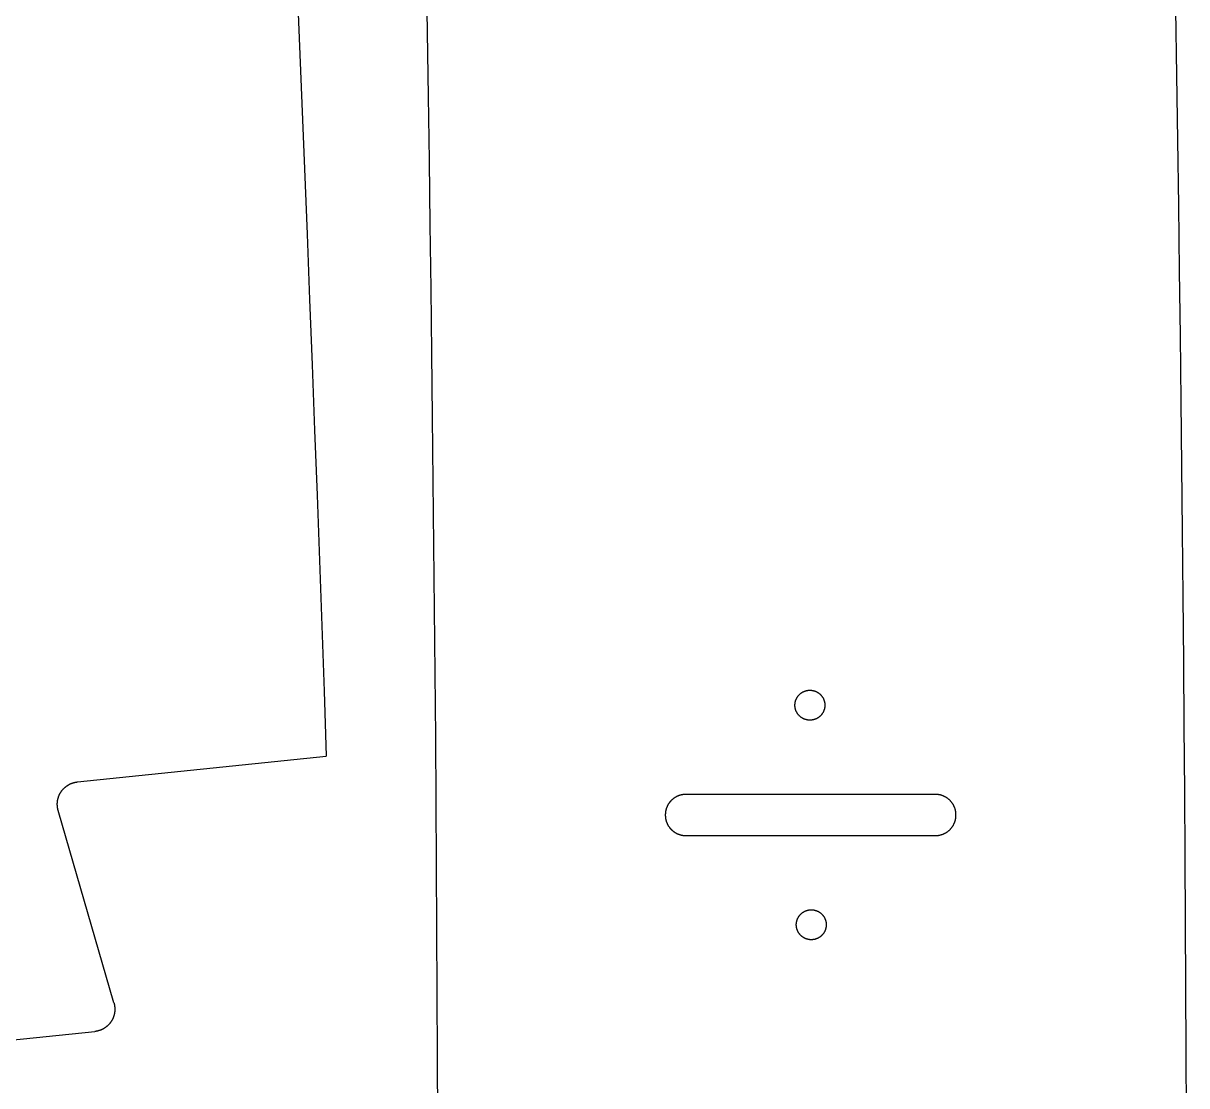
# Model space of a CAD drawing. Extents: x 20 to 1200, y -2407 to -64.
# Drawn here: x 889.2 to 1200, y -2122.3 to -1838.4 of the extents above; entities that cross this region are included whole.
import ezdxf

# ---------------------------------------------------------------- set-up
doc = ezdxf.new("R2010")
doc.units = 0
doc.layers.add('DEFAULT', color=18, linetype='CONTINUOUS')

msp = doc.modelspace()

# ---------------------------------------------------------------- linework, layer by layer
at = {"layer": 'DEFAULT', "color": 18}
for p, q in [((903.6574, -2041.1641), (970.1312, -2034.3098)), ((1132.8646, -2044.501), (1066.1979, -2044.501)), ((913.4041, -2100.2302), (898.5097, -2048.7991)), ((1066.1979, -2055.501), (1132.8646, -2055.501)), ((841.7827, -2114.7195), (908.2564, -2107.8652))]:
    msp.add_line(p, q, dxfattribs=at)
for points in [[(996.801, -1823.68, 0), (997.073, -1840.83, 0), (997.333, -1857.99, 0), (997.582, -1875.13, 0), (997.818, -1892.27, 0), (998.041, -1909.41, 0), (998.253, -1926.54, 0), (998.453, -1943.67, 0), (998.64, -1960.79, 0), (998.816, -1977.91, 0), (998.979, -1995.02, 0), (999.13, -2012.13, 0), (999.27, -2029.23, 0), (999.397, -2046.33, 0), (999.512, -2063.43, 0), (999.615, -2080.52, 0), (999.706, -2097.6, 0), (999.785, -2114.68, 0), (999.852, -2131.75, 0), (999.907, -2148.82, 0), (999.95, -2165.89, 0), (999.981, -2182.95, 0), (1000, -2200, 0)], [(962.132, -1824.92, 0), (962.868, -1842.39, 0), (963.591, -1859.86, 0), (964.302, -1877.32, 0), (965, -1894.78, 0), (965.685, -1912.24, 0), (966.358, -1929.69, 0), (967.019, -1947.14, 0), (967.666, -1964.58, 0), (968.301, -1982.02, 0), (968.924, -1999.45, 0), (969.534, -2016.88, 0), (970.131, -2034.31, 0)], [(1197, -1834.84, 0), (1197.27, -1852.28, 0), (1197.52, -1869.71, 0), (1197.77, -1887.14, 0), (1198, -1904.56, 0), (1198.21, -1921.98, 0), (1198.42, -1939.39, 0), (1198.61, -1956.8, 0), (1198.79, -1974.2, 0), (1198.96, -1991.6, 0), (1199.11, -2009, 0), (1199.25, -2026.39, 0), (1199.38, -2043.77, 0), (1199.5, -2061.15, 0), (1199.61, -2078.52, 0), (1199.7, -2095.89, 0), (1199.78, -2113.26, 0), (1199.85, -2130.61, 0), (1199.91, -2147.97, 0), (1199.95, -2165.32, 0), (1199.98, -2182.66, 0), (1200, -2200, 0)], [(1095.33, -2020.67, 0), (1095.33, -2020.59, 0), (1095.33, -2020.51, 0), (1095.34, -2020.43, 0), (1095.34, -2020.35, 0), (1095.35, -2020.27, 0), (1095.36, -2020.18, 0), (1095.37, -2020.1, 0), (1095.38, -2020.02, 0), (1095.4, -2019.94, 0), (1095.41, -2019.85, 0), (1095.43, -2019.77, 0), (1095.45, -2019.69, 0), (1095.47, -2019.61, 0), (1095.5, -2019.52, 0), (1095.52, -2019.44, 0), (1095.55, -2019.36, 0), (1095.58, -2019.27, 0), (1095.61, -2019.19, 0), (1095.65, -2019.11, 0), (1095.68, -2019.03, 0), (1095.72, -2018.95, 0), (1095.76, -2018.86, 0), (1095.8, -2018.78, 0), (1095.84, -2018.71, 0), (1095.89, -2018.63, 0), (1095.94, -2018.55, 0), (1095.99, -2018.47, 0), (1096.04, -2018.4, 0), (1096.09, -2018.32, 0), (1096.15, -2018.25, 0), (1096.2, -2018.17, 0), (1096.26, -2018.1, 0), (1096.32, -2018.03, 0), (1096.38, -2017.96, 0), (1096.45, -2017.9, 0), (1096.51, -2017.83, 0), (1096.58, -2017.77, 0), (1096.64, -2017.7, 0), (1096.71, -2017.64, 0), (1096.78, -2017.58, 0), (1096.85, -2017.53, 0), (1096.93, -2017.47, 0), (1097, -2017.42, 0), (1097.08, -2017.36, 0), (1097.15, -2017.31, 0), (1097.23, -2017.26, 0), (1097.31, -2017.22, 0), (1097.39, -2017.17, 0), (1097.47, -2017.13, 0), (1097.55, -2017.09, 0), (1097.63, -2017.05, 0), (1097.71, -2017.01, 0), (1097.79, -2016.98, 0), (1097.87, -2016.94, 0), (1097.96, -2016.91, 0), (1098.04, -2016.88, 0), (1098.12, -2016.85, 0), (1098.2, -2016.83, 0), (1098.29, -2016.81, 0), (1098.37, -2016.78, 0), (1098.45, -2016.77, 0), (1098.54, -2016.75, 0), (1098.62, -2016.73, 0), (1098.7, -2016.72, 0), (1098.79, -2016.71, 0), (1098.87, -2016.69, 0), (1098.95, -2016.69, 0), (1099.03, -2016.68, 0), (1099.11, -2016.67, 0), (1099.19, -2016.67, 0), (1099.27, -2016.67, 0), (1099.35, -2016.67, 0), (1099.43, -2016.67, 0), (1099.51, -2016.67, 0), (1099.59, -2016.68, 0), (1099.67, -2016.68, 0), (1099.75, -2016.69, 0), (1099.83, -2016.7, 0), (1099.92, -2016.71, 0), (1100, -2016.72, 0), (1100.08, -2016.74, 0), (1100.16, -2016.76, 0), (1100.25, -2016.77, 0), (1100.33, -2016.8, 0), (1100.41, -2016.82, 0), (1100.5, -2016.84, 0), (1100.58, -2016.87, 0), (1100.66, -2016.9, 0), (1100.75, -2016.93, 0), (1100.83, -2016.96, 0), (1100.91, -2016.99, 0), (1100.99, -2017.03, 0), (1101.07, -2017.07, 0), (1101.15, -2017.11, 0), (1101.23, -2017.15, 0), (1101.31, -2017.19, 0), (1101.39, -2017.24, 0), (1101.47, -2017.29, 0), (1101.55, -2017.34, 0), (1101.62, -2017.39, 0), (1101.7, -2017.44, 0), (1101.77, -2017.5, 0), (1101.84, -2017.55, 0), (1101.91, -2017.61, 0), (1101.98, -2017.67, 0), (1102.05, -2017.74, 0), (1102.12, -2017.8, 0), (1102.18, -2017.86, 0), (1102.25, -2017.93, 0), (1102.31, -2018, 0), (1102.37, -2018.07, 0), (1102.43, -2018.14, 0), (1102.49, -2018.21, 0), (1102.54, -2018.28, 0), (1102.6, -2018.36, 0), (1102.65, -2018.43, 0), (1102.7, -2018.51, 0), (1102.75, -2018.59, 0), (1102.79, -2018.67, 0), (1102.84, -2018.74, 0), (1102.88, -2018.82, 0), (1102.92, -2018.9, 0), (1102.96, -2018.99, 0), (1103, -2019.07, 0), (1103.03, -2019.15, 0), (1103.06, -2019.23, 0), (1103.09, -2019.31, 0), (1103.12, -2019.4, 0), (1103.15, -2019.48, 0), (1103.17, -2019.56, 0), (1103.2, -2019.65, 0), (1103.22, -2019.73, 0), (1103.24, -2019.81, 0), (1103.25, -2019.9, 0), (1103.27, -2019.98, 0), (1103.28, -2020.06, 0), (1103.3, -2020.14, 0), (1103.31, -2020.23, 0), (1103.31, -2020.31, 0), (1103.32, -2020.39, 0), (1103.33, -2020.47, 0), (1103.33, -2020.55, 0), (1103.33, -2020.63, 0), (1103.33, -2020.71, 0), (1103.33, -2020.79, 0), (1103.33, -2020.87, 0), (1103.32, -2020.95, 0), (1103.31, -2021.03, 0), (1103.31, -2021.11, 0), (1103.3, -2021.19, 0), (1103.28, -2021.27, 0), (1103.27, -2021.36, 0), (1103.25, -2021.44, 0), (1103.24, -2021.52, 0), (1103.22, -2021.61, 0), (1103.2, -2021.69, 0), (1103.17, -2021.77, 0), (1103.15, -2021.86, 0), (1103.12, -2021.94, 0), (1103.09, -2022.02, 0), (1103.06, -2022.1, 0), (1103.03, -2022.19, 0), (1103, -2022.27, 0), (1102.96, -2022.35, 0), (1102.92, -2022.43, 0), (1102.88, -2022.51, 0), (1102.84, -2022.59, 0), (1102.79, -2022.67, 0), (1102.75, -2022.75, 0), (1102.7, -2022.83, 0), (1102.65, -2022.9, 0), (1102.6, -2022.98, 0), (1102.54, -2023.05, 0), (1102.49, -2023.13, 0), (1102.43, -2023.2, 0), (1102.37, -2023.27, 0), (1102.31, -2023.34, 0), (1102.25, -2023.41, 0), (1102.18, -2023.47, 0), (1102.12, -2023.54, 0), (1102.05, -2023.6, 0), (1101.98, -2023.66, 0), (1101.91, -2023.72, 0), (1101.84, -2023.78, 0), (1101.77, -2023.84, 0), (1101.7, -2023.89, 0), (1101.62, -2023.95, 0), (1101.55, -2024, 0), (1101.47, -2024.05, 0), (1101.39, -2024.1, 0), (1101.31, -2024.14, 0), (1101.23, -2024.19, 0), (1101.15, -2024.23, 0), (1101.07, -2024.27, 0), (1100.99, -2024.31, 0), (1100.91, -2024.34, 0), (1100.83, -2024.38, 0), (1100.75, -2024.41, 0), (1100.66, -2024.44, 0), (1100.58, -2024.47, 0), (1100.5, -2024.49, 0), (1100.41, -2024.52, 0), (1100.33, -2024.54, 0), (1100.25, -2024.56, 0), (1100.16, -2024.58, 0), (1100.08, -2024.6, 0), (1100, -2024.61, 0), (1099.92, -2024.62, 0), (1099.83, -2024.64, 0), (1099.75, -2024.65, 0), (1099.67, -2024.65, 0), (1099.59, -2024.66, 0), (1099.51, -2024.66, 0), (1099.43, -2024.67, 0), (1099.35, -2024.67, 0), (1099.27, -2024.67, 0), (1099.19, -2024.67, 0), (1099.11, -2024.66, 0), (1099.03, -2024.66, 0), (1098.95, -2024.65, 0), (1098.87, -2024.64, 0), (1098.79, -2024.63, 0), (1098.7, -2024.62, 0), (1098.62, -2024.6, 0), (1098.54, -2024.59, 0), (1098.45, -2024.57, 0), (1098.37, -2024.55, 0), (1098.29, -2024.53, 0), (1098.2, -2024.51, 0), (1098.12, -2024.48, 0), (1098.04, -2024.45, 0), (1097.96, -2024.42, 0), (1097.87, -2024.39, 0), (1097.79, -2024.36, 0), (1097.71, -2024.32, 0), (1097.63, -2024.29, 0), (1097.55, -2024.25, 0), (1097.47, -2024.21, 0), (1097.39, -2024.16, 0), (1097.31, -2024.12, 0), (1097.23, -2024.07, 0), (1097.15, -2024.02, 0), (1097.08, -2023.97, 0), (1097, -2023.92, 0), (1096.93, -2023.87, 0), (1096.85, -2023.81, 0), (1096.78, -2023.75, 0), (1096.71, -2023.69, 0), (1096.64, -2023.63, 0), (1096.58, -2023.57, 0), (1096.51, -2023.5, 0), (1096.45, -2023.44, 0), (1096.38, -2023.37, 0), (1096.32, -2023.3, 0), (1096.26, -2023.23, 0), (1096.2, -2023.16, 0), (1096.15, -2023.09, 0), (1096.09, -2023.01, 0), (1096.04, -2022.94, 0), (1095.99, -2022.86, 0), (1095.94, -2022.79, 0), (1095.89, -2022.71, 0), (1095.84, -2022.63, 0), (1095.8, -2022.55, 0), (1095.76, -2022.47, 0), (1095.72, -2022.39, 0), (1095.68, -2022.31, 0), (1095.65, -2022.23, 0), (1095.61, -2022.15, 0), (1095.58, -2022.06, 0), (1095.55, -2021.98, 0), (1095.52, -2021.9, 0), (1095.5, -2021.81, 0), (1095.47, -2021.73, 0), (1095.45, -2021.65, 0), (1095.43, -2021.56, 0), (1095.41, -2021.48, 0), (1095.4, -2021.4, 0), (1095.38, -2021.32, 0), (1095.37, -2021.23, 0), (1095.36, -2021.15, 0), (1095.35, -2021.07, 0), (1095.34, -2020.99, 0), (1095.34, -2020.91, 0), (1095.33, -2020.83, 0), (1095.33, -2020.75, 0), (1095.33, -2020.67, 0)], [(898.51, -2048.8, 0), (898.492, -2048.74, 0), (898.475, -2048.67, 0), (898.458, -2048.61, 0), (898.442, -2048.55, 0), (898.427, -2048.48, 0), (898.413, -2048.42, 0), (898.399, -2048.35, 0), (898.387, -2048.29, 0), (898.374, -2048.23, 0), (898.363, -2048.16, 0), (898.352, -2048.1, 0), (898.342, -2048.04, 0), (898.333, -2047.98, 0), (898.325, -2047.91, 0), (898.317, -2047.85, 0), (898.309, -2047.79, 0), (898.303, -2047.73, 0), (898.297, -2047.66, 0), (898.292, -2047.6, 0), (898.287, -2047.54, 0), (898.284, -2047.48, 0), (898.28, -2047.42, 0), (898.278, -2047.35, 0), (898.276, -2047.29, 0), (898.274, -2047.23, 0), (898.274, -2047.17, 0), (898.274, -2047.11, 0), (898.274, -2047.05, 0), (898.275, -2046.99, 0), (898.277, -2046.93, 0), (898.279, -2046.87, 0), (898.282, -2046.81, 0), (898.286, -2046.75, 0), (898.29, -2046.69, 0), (898.295, -2046.63, 0), (898.3, -2046.57, 0), (898.306, -2046.51, 0), (898.313, -2046.45, 0), (898.32, -2046.39, 0), (898.328, -2046.33, 0), (898.337, -2046.26, 0), (898.346, -2046.2, 0), (898.356, -2046.14, 0), (898.367, -2046.08, 0), (898.378, -2046.02, 0), (898.39, -2045.96, 0), (898.403, -2045.89, 0), (898.416, -2045.83, 0), (898.431, -2045.77, 0), (898.446, -2045.71, 0), (898.461, -2045.64, 0), (898.477, -2045.58, 0), (898.494, -2045.52, 0), (898.512, -2045.46, 0), (898.531, -2045.39, 0), (898.55, -2045.33, 0), (898.57, -2045.27, 0), (898.591, -2045.21, 0), (898.612, -2045.15, 0), (898.634, -2045.08, 0), (898.657, -2045.02, 0), (898.681, -2044.96, 0), (898.705, -2044.9, 0), (898.73, -2044.84, 0), (898.756, -2044.77, 0), (898.783, -2044.71, 0), (898.81, -2044.65, 0), (898.838, -2044.59, 0), (898.867, -2044.53, 0), (898.897, -2044.47, 0), (898.927, -2044.41, 0), (898.958, -2044.35, 0), (898.99, -2044.29, 0), (899.023, -2044.23, 0), (899.056, -2044.17, 0), (899.09, -2044.11, 0), (899.125, -2044.05, 0), (899.16, -2043.99, 0), (899.197, -2043.93, 0), (899.233, -2043.88, 0), (899.271, -2043.82, 0), (899.31, -2043.76, 0), (899.349, -2043.71, 0), (899.388, -2043.65, 0), (899.429, -2043.59, 0), (899.47, -2043.54, 0), (899.512, -2043.48, 0), (899.554, -2043.43, 0), (899.598, -2043.37, 0), (899.641, -2043.32, 0), (899.686, -2043.27, 0), (899.731, -2043.21, 0), (899.777, -2043.16, 0), (899.823, -2043.11, 0), (899.87, -2043.06, 0), (899.918, -2043.01, 0), (899.966, -2042.96, 0), (900.015, -2042.91, 0), (900.065, -2042.86, 0), (900.115, -2042.81, 0), (900.165, -2042.76, 0), (900.217, -2042.71, 0), (900.268, -2042.67, 0), (900.32, -2042.62, 0), (900.373, -2042.57, 0), (900.427, -2042.53, 0), (900.48, -2042.48, 0), (900.535, -2042.44, 0), (900.589, -2042.4, 0), (900.645, -2042.35, 0), (900.7, -2042.31, 0), (900.756, -2042.27, 0), (900.813, -2042.23, 0), (900.87, -2042.19, 0), (900.927, -2042.15, 0), (900.985, -2042.11, 0), (901.043, -2042.08, 0), (901.102, -2042.04, 0), (901.161, -2042, 0), (901.22, -2041.97, 0), (901.28, -2041.93, 0), (901.339, -2041.9, 0), (901.4, -2041.87, 0), (901.46, -2041.83, 0), (901.521, -2041.8, 0), (901.582, -2041.77, 0), (901.643, -2041.74, 0), (901.705, -2041.71, 0), (901.766, -2041.68, 0), (901.828, -2041.65, 0), (901.89, -2041.63, 0), (901.953, -2041.6, 0), (902.015, -2041.57, 0), (902.078, -2041.55, 0), (902.141, -2041.52, 0), (902.204, -2041.5, 0), (902.267, -2041.48, 0), (902.33, -2041.46, 0), (902.393, -2041.43, 0), (902.456, -2041.41, 0), (902.52, -2041.39, 0), (902.583, -2041.38, 0), (902.646, -2041.36, 0), (902.71, -2041.34, 0), (902.773, -2041.32, 0), (902.837, -2041.31, 0), (902.9, -2041.29, 0), (902.964, -2041.28, 0), (903.027, -2041.26, 0), (903.091, -2041.25, 0), (903.154, -2041.24, 0), (903.217, -2041.23, 0), (903.281, -2041.22, 0), (903.344, -2041.2, 0), (903.407, -2041.2, 0), (903.47, -2041.19, 0), (903.532, -2041.18, 0), (903.595, -2041.17, 0), (903.657, -2041.16, 0)], [(1066.2, -2044.5, 0), (1066.12, -2044.5, 0), (1066.03, -2044.5, 0), (1065.95, -2044.51, 0), (1065.87, -2044.51, 0), (1065.78, -2044.52, 0), (1065.7, -2044.52, 0), (1065.61, -2044.53, 0), (1065.53, -2044.54, 0), (1065.44, -2044.55, 0), (1065.36, -2044.57, 0), (1065.27, -2044.58, 0), (1065.19, -2044.59, 0), (1065.1, -2044.61, 0), (1065.01, -2044.63, 0), (1064.93, -2044.65, 0), (1064.84, -2044.67, 0), (1064.75, -2044.69, 0), (1064.67, -2044.72, 0), (1064.58, -2044.74, 0), (1064.5, -2044.77, 0), (1064.41, -2044.8, 0), (1064.32, -2044.83, 0), (1064.24, -2044.86, 0), (1064.15, -2044.9, 0), (1064.07, -2044.93, 0), (1063.98, -2044.97, 0), (1063.9, -2045.01, 0), (1063.81, -2045.05, 0), (1063.73, -2045.09, 0), (1063.65, -2045.13, 0), (1063.56, -2045.17, 0), (1063.48, -2045.22, 0), (1063.4, -2045.27, 0), (1063.32, -2045.32, 0), (1063.24, -2045.37, 0), (1063.16, -2045.42, 0), (1063.08, -2045.47, 0), (1063, -2045.52, 0), (1062.92, -2045.58, 0), (1062.85, -2045.64, 0), (1062.77, -2045.7, 0), (1062.7, -2045.76, 0), (1062.63, -2045.82, 0), (1062.55, -2045.88, 0), (1062.48, -2045.95, 0), (1062.41, -2046.01, 0), (1062.34, -2046.08, 0), (1062.28, -2046.15, 0), (1062.21, -2046.21, 0), (1062.14, -2046.29, 0), (1062.08, -2046.36, 0), (1062.02, -2046.43, 0), (1061.95, -2046.5, 0), (1061.89, -2046.58, 0), (1061.84, -2046.65, 0), (1061.78, -2046.73, 0), (1061.72, -2046.8, 0), (1061.67, -2046.88, 0), (1061.61, -2046.96, 0), (1061.56, -2047.04, 0), (1061.51, -2047.12, 0), (1061.46, -2047.2, 0), (1061.42, -2047.28, 0), (1061.37, -2047.37, 0), (1061.33, -2047.45, 0), (1061.28, -2047.53, 0), (1061.24, -2047.62, 0), (1061.2, -2047.7, 0), (1061.16, -2047.78, 0), (1061.13, -2047.87, 0), (1061.09, -2047.96, 0), (1061.06, -2048.04, 0), (1061.03, -2048.13, 0), (1061, -2048.21, 0), (1060.97, -2048.3, 0), (1060.94, -2048.39, 0), (1060.91, -2048.47, 0), (1060.89, -2048.56, 0), (1060.87, -2048.64, 0), (1060.85, -2048.73, 0), (1060.83, -2048.82, 0), (1060.81, -2048.9, 0), (1060.79, -2048.99, 0), (1060.78, -2049.08, 0), (1060.76, -2049.16, 0), (1060.75, -2049.25, 0), (1060.74, -2049.33, 0), (1060.73, -2049.42, 0), (1060.72, -2049.5, 0), (1060.71, -2049.59, 0), (1060.71, -2049.67, 0), (1060.7, -2049.75, 0), (1060.7, -2049.84, 0), (1060.7, -2049.92, 0), (1060.7, -2050, 0)], [(1132.86, -2055.5, 0), (1132.96, -2055.5, 0), (1133.06, -2055.5, 0), (1133.16, -2055.49, 0), (1133.26, -2055.49, 0), (1133.36, -2055.48, 0), (1133.46, -2055.47, 0), (1133.56, -2055.46, 0), (1133.67, -2055.44, 0), (1133.77, -2055.43, 0), (1133.87, -2055.41, 0), (1133.97, -2055.39, 0), (1134.08, -2055.37, 0), (1134.18, -2055.34, 0), (1134.28, -2055.31, 0), (1134.39, -2055.29, 0), (1134.49, -2055.26, 0), (1134.59, -2055.22, 0), (1134.7, -2055.19, 0), (1134.8, -2055.15, 0), (1134.9, -2055.11, 0), (1135, -2055.07, 0), (1135.11, -2055.02, 0), (1135.21, -2054.98, 0), (1135.31, -2054.93, 0), (1135.41, -2054.88, 0), (1135.51, -2054.83, 0), (1135.6, -2054.77, 0), (1135.7, -2054.71, 0), (1135.8, -2054.65, 0), (1135.89, -2054.59, 0), (1135.99, -2054.53, 0), (1136.08, -2054.46, 0), (1136.17, -2054.4, 0), (1136.26, -2054.33, 0), (1136.35, -2054.26, 0), (1136.44, -2054.18, 0), (1136.52, -2054.11, 0), (1136.61, -2054.03, 0), (1136.69, -2053.95, 0), (1136.77, -2053.87, 0), (1136.85, -2053.79, 0), (1136.93, -2053.7, 0), (1137.01, -2053.62, 0), (1137.08, -2053.53, 0), (1137.15, -2053.44, 0), (1137.23, -2053.35, 0), (1137.29, -2053.26, 0), (1137.36, -2053.17, 0), (1137.42, -2053.08, 0), (1137.49, -2052.98, 0), (1137.55, -2052.89, 0), (1137.61, -2052.79, 0), (1137.66, -2052.69, 0), (1137.72, -2052.59, 0), (1137.77, -2052.49, 0), (1137.82, -2052.39, 0), (1137.86, -2052.29, 0), (1137.91, -2052.19, 0), (1137.95, -2052.09, 0), (1137.99, -2051.99, 0), (1138.03, -2051.88, 0), (1138.07, -2051.78, 0), (1138.1, -2051.68, 0), (1138.13, -2051.58, 0), (1138.16, -2051.47, 0), (1138.19, -2051.37, 0), (1138.22, -2051.27, 0), (1138.24, -2051.16, 0), (1138.26, -2051.06, 0), (1138.28, -2050.96, 0), (1138.3, -2050.85, 0), (1138.31, -2050.75, 0), (1138.33, -2050.65, 0), (1138.34, -2050.55, 0), (1138.35, -2050.45, 0), (1138.35, -2050.35, 0), (1138.36, -2050.25, 0), (1138.36, -2050.15, 0), (1138.36, -2050.05, 0), (1138.36, -2049.95, 0), (1138.36, -2049.85, 0), (1138.36, -2049.75, 0), (1138.35, -2049.65, 0), (1138.35, -2049.55, 0), (1138.34, -2049.45, 0), (1138.33, -2049.35, 0), (1138.31, -2049.25, 0), (1138.3, -2049.15, 0), (1138.28, -2049.05, 0), (1138.26, -2048.94, 0), (1138.24, -2048.84, 0), (1138.22, -2048.74, 0), (1138.19, -2048.63, 0), (1138.16, -2048.53, 0), (1138.13, -2048.43, 0), (1138.1, -2048.32, 0), (1138.07, -2048.22, 0), (1138.03, -2048.12, 0), (1137.99, -2048.01, 0), (1137.95, -2047.91, 0), (1137.91, -2047.81, 0), (1137.86, -2047.71, 0), (1137.82, -2047.61, 0), (1137.77, -2047.51, 0), (1137.72, -2047.41, 0), (1137.66, -2047.31, 0), (1137.61, -2047.21, 0), (1137.55, -2047.12, 0), (1137.49, -2047.02, 0), (1137.42, -2046.93, 0), (1137.36, -2046.83, 0), (1137.29, -2046.74, 0), (1137.23, -2046.65, 0), (1137.15, -2046.56, 0), (1137.08, -2046.47, 0), (1137.01, -2046.38, 0), (1136.93, -2046.3, 0), (1136.85, -2046.21, 0), (1136.77, -2046.13, 0), (1136.69, -2046.05, 0), (1136.61, -2045.97, 0), (1136.52, -2045.9, 0), (1136.44, -2045.82, 0), (1136.35, -2045.75, 0), (1136.26, -2045.68, 0), (1136.17, -2045.61, 0), (1136.08, -2045.54, 0), (1135.99, -2045.47, 0), (1135.89, -2045.41, 0), (1135.8, -2045.35, 0), (1135.7, -2045.29, 0), (1135.6, -2045.23, 0), (1135.51, -2045.18, 0), (1135.41, -2045.12, 0), (1135.31, -2045.07, 0), (1135.21, -2045.02, 0), (1135.11, -2044.98, 0), (1135, -2044.93, 0), (1134.9, -2044.89, 0), (1134.8, -2044.85, 0), (1134.7, -2044.82, 0), (1134.59, -2044.78, 0), (1134.49, -2044.75, 0), (1134.39, -2044.72, 0), (1134.28, -2044.69, 0), (1134.18, -2044.66, 0), (1134.08, -2044.64, 0), (1133.97, -2044.61, 0), (1133.87, -2044.59, 0), (1133.77, -2044.58, 0), (1133.67, -2044.56, 0), (1133.56, -2044.55, 0), (1133.46, -2044.53, 0), (1133.36, -2044.52, 0), (1133.26, -2044.52, 0), (1133.16, -2044.51, 0), (1133.06, -2044.5, 0), (1132.96, -2044.5, 0), (1132.86, -2044.5, 0)], [(1060.7, -2050, 0), (1060.7, -2050.08, 0), (1060.7, -2050.17, 0), (1060.7, -2050.25, 0), (1060.71, -2050.33, 0), (1060.71, -2050.42, 0), (1060.72, -2050.5, 0), (1060.73, -2050.59, 0), (1060.74, -2050.67, 0), (1060.75, -2050.76, 0), (1060.76, -2050.84, 0), (1060.78, -2050.93, 0), (1060.79, -2051.01, 0), (1060.81, -2051.1, 0), (1060.83, -2051.18, 0), (1060.85, -2051.27, 0), (1060.87, -2051.36, 0), (1060.89, -2051.44, 0), (1060.91, -2051.53, 0), (1060.94, -2051.62, 0), (1060.97, -2051.7, 0), (1061, -2051.79, 0), (1061.03, -2051.88, 0), (1061.06, -2051.96, 0), (1061.09, -2052.05, 0), (1061.13, -2052.13, 0), (1061.16, -2052.22, 0), (1061.2, -2052.3, 0), (1061.24, -2052.39, 0), (1061.28, -2052.47, 0), (1061.33, -2052.55, 0), (1061.37, -2052.64, 0), (1061.42, -2052.72, 0), (1061.46, -2052.8, 0), (1061.51, -2052.88, 0), (1061.56, -2052.96, 0), (1061.61, -2053.04, 0), (1061.67, -2053.12, 0), (1061.72, -2053.2, 0), (1061.78, -2053.27, 0), (1061.84, -2053.35, 0), (1061.89, -2053.43, 0), (1061.95, -2053.5, 0), (1062.02, -2053.57, 0), (1062.08, -2053.65, 0), (1062.14, -2053.72, 0), (1062.21, -2053.79, 0), (1062.28, -2053.86, 0), (1062.34, -2053.92, 0), (1062.41, -2053.99, 0), (1062.48, -2054.06, 0), (1062.55, -2054.12, 0), (1062.63, -2054.18, 0), (1062.7, -2054.24, 0), (1062.77, -2054.3, 0), (1062.85, -2054.36, 0), (1062.92, -2054.42, 0), (1063, -2054.48, 0), (1063.08, -2054.53, 0), (1063.16, -2054.58, 0), (1063.24, -2054.64, 0), (1063.32, -2054.69, 0), (1063.4, -2054.74, 0), (1063.48, -2054.78, 0), (1063.56, -2054.83, 0), (1063.65, -2054.87, 0), (1063.73, -2054.92, 0), (1063.81, -2054.96, 0), (1063.9, -2055, 0), (1063.98, -2055.03, 0), (1064.07, -2055.07, 0), (1064.15, -2055.11, 0), (1064.24, -2055.14, 0), (1064.32, -2055.17, 0), (1064.41, -2055.2, 0), (1064.5, -2055.23, 0), (1064.58, -2055.26, 0), (1064.67, -2055.28, 0), (1064.75, -2055.31, 0), (1064.84, -2055.33, 0), (1064.93, -2055.35, 0), (1065.01, -2055.37, 0), (1065.1, -2055.39, 0), (1065.19, -2055.41, 0), (1065.27, -2055.42, 0), (1065.36, -2055.44, 0), (1065.44, -2055.45, 0), (1065.53, -2055.46, 0), (1065.61, -2055.47, 0), (1065.7, -2055.48, 0), (1065.78, -2055.49, 0), (1065.87, -2055.49, 0), (1065.95, -2055.5, 0), (1066.03, -2055.5, 0), (1066.12, -2055.5, 0), (1066.2, -2055.5, 0)], [(1095.7, -2079.33, 0), (1095.7, -2079.25, 0), (1095.7, -2079.18, 0), (1095.7, -2079.09, 0), (1095.71, -2079.01, 0), (1095.72, -2078.93, 0), (1095.73, -2078.85, 0), (1095.74, -2078.77, 0), (1095.75, -2078.69, 0), (1095.76, -2078.6, 0), (1095.78, -2078.52, 0), (1095.8, -2078.44, 0), (1095.82, -2078.35, 0), (1095.84, -2078.27, 0), (1095.86, -2078.19, 0), (1095.89, -2078.1, 0), (1095.92, -2078.02, 0), (1095.95, -2077.94, 0), (1095.98, -2077.86, 0), (1096.01, -2077.77, 0), (1096.05, -2077.69, 0), (1096.09, -2077.61, 0), (1096.13, -2077.53, 0), (1096.17, -2077.45, 0), (1096.21, -2077.37, 0), (1096.26, -2077.29, 0), (1096.3, -2077.21, 0), (1096.35, -2077.14, 0), (1096.4, -2077.06, 0), (1096.46, -2076.99, 0), (1096.51, -2076.91, 0), (1096.57, -2076.84, 0), (1096.63, -2076.77, 0), (1096.69, -2076.7, 0), (1096.75, -2076.63, 0), (1096.81, -2076.56, 0), (1096.88, -2076.5, 0), (1096.94, -2076.43, 0), (1097.01, -2076.37, 0), (1097.08, -2076.31, 0), (1097.15, -2076.25, 0), (1097.22, -2076.19, 0), (1097.29, -2076.14, 0), (1097.37, -2076.08, 0), (1097.44, -2076.03, 0), (1097.52, -2075.98, 0), (1097.6, -2075.93, 0), (1097.67, -2075.88, 0), (1097.75, -2075.84, 0), (1097.83, -2075.79, 0), (1097.91, -2075.75, 0), (1097.99, -2075.71, 0), (1098.08, -2075.68, 0), (1098.16, -2075.64, 0), (1098.24, -2075.61, 0), (1098.32, -2075.58, 0), (1098.41, -2075.55, 0), (1098.49, -2075.52, 0), (1098.57, -2075.5, 0), (1098.65, -2075.47, 0), (1098.74, -2075.45, 0), (1098.82, -2075.43, 0), (1098.9, -2075.41, 0), (1098.99, -2075.4, 0), (1099.07, -2075.38, 0), (1099.15, -2075.37, 0), (1099.23, -2075.36, 0), (1099.32, -2075.35, 0), (1099.4, -2075.35, 0), (1099.48, -2075.34, 0), (1099.56, -2075.34, 0), (1099.64, -2075.33, 0), (1099.72, -2075.33, 0), (1099.8, -2075.34, 0), (1099.88, -2075.34, 0), (1099.96, -2075.34, 0), (1100.04, -2075.35, 0), (1100.12, -2075.36, 0), (1100.2, -2075.37, 0), (1100.28, -2075.38, 0), (1100.37, -2075.39, 0), (1100.45, -2075.41, 0), (1100.53, -2075.42, 0), (1100.61, -2075.44, 0), (1100.7, -2075.46, 0), (1100.78, -2075.48, 0), (1100.86, -2075.51, 0), (1100.95, -2075.53, 0), (1101.03, -2075.56, 0), (1101.11, -2075.59, 0), (1101.19, -2075.63, 0), (1101.28, -2075.66, 0), (1101.36, -2075.7, 0), (1101.44, -2075.73, 0), (1101.52, -2075.77, 0), (1101.6, -2075.82, 0), (1101.68, -2075.86, 0), (1101.76, -2075.91, 0), (1101.84, -2075.95, 0), (1101.91, -2076, 0), (1101.99, -2076.05, 0), (1102.06, -2076.11, 0), (1102.14, -2076.16, 0), (1102.21, -2076.22, 0), (1102.28, -2076.28, 0), (1102.35, -2076.34, 0), (1102.42, -2076.4, 0), (1102.48, -2076.47, 0), (1102.55, -2076.53, 0), (1102.61, -2076.6, 0), (1102.68, -2076.66, 0), (1102.74, -2076.73, 0), (1102.8, -2076.8, 0), (1102.85, -2076.88, 0), (1102.91, -2076.95, 0), (1102.96, -2077.02, 0), (1103.01, -2077.1, 0), (1103.06, -2077.18, 0), (1103.11, -2077.25, 0), (1103.16, -2077.33, 0), (1103.2, -2077.41, 0), (1103.25, -2077.49, 0), (1103.29, -2077.57, 0), (1103.33, -2077.65, 0), (1103.36, -2077.73, 0), (1103.4, -2077.82, 0), (1103.43, -2077.9, 0), (1103.46, -2077.98, 0), (1103.49, -2078.06, 0), (1103.52, -2078.15, 0), (1103.54, -2078.23, 0), (1103.56, -2078.31, 0), (1103.59, -2078.4, 0), (1103.6, -2078.48, 0), (1103.62, -2078.56, 0), (1103.64, -2078.64, 0), (1103.65, -2078.73, 0), (1103.66, -2078.81, 0), (1103.67, -2078.89, 0), (1103.68, -2078.97, 0), (1103.69, -2079.05, 0), (1103.69, -2079.13, 0), (1103.69, -2079.22, 0), (1103.7, -2079.29, 0), (1103.7, -2079.37, 0), (1103.69, -2079.45, 0), (1103.69, -2079.53, 0), (1103.69, -2079.61, 0), (1103.68, -2079.69, 0), (1103.67, -2079.78, 0), (1103.66, -2079.86, 0), (1103.65, -2079.94, 0), (1103.64, -2080.02, 0), (1103.62, -2080.11, 0), (1103.6, -2080.19, 0), (1103.59, -2080.27, 0), (1103.56, -2080.36, 0), (1103.54, -2080.44, 0), (1103.52, -2080.52, 0), (1103.49, -2080.6, 0), (1103.46, -2080.69, 0), (1103.43, -2080.77, 0), (1103.4, -2080.85, 0), (1103.36, -2080.93, 0), (1103.33, -2081.02, 0), (1103.29, -2081.1, 0), (1103.25, -2081.18, 0), (1103.2, -2081.26, 0), (1103.16, -2081.34, 0), (1103.11, -2081.41, 0), (1103.06, -2081.49, 0), (1103.01, -2081.57, 0), (1102.96, -2081.64, 0), (1102.91, -2081.72, 0), (1102.85, -2081.79, 0), (1102.8, -2081.86, 0), (1102.74, -2081.93, 0), (1102.68, -2082, 0), (1102.61, -2082.07, 0), (1102.55, -2082.14, 0), (1102.48, -2082.2, 0), (1102.42, -2082.27, 0), (1102.35, -2082.33, 0), (1102.28, -2082.39, 0), (1102.21, -2082.45, 0), (1102.14, -2082.5, 0), (1102.06, -2082.56, 0), (1101.99, -2082.61, 0), (1101.91, -2082.66, 0), (1101.84, -2082.71, 0), (1101.76, -2082.76, 0), (1101.68, -2082.81, 0), (1101.6, -2082.85, 0), (1101.52, -2082.89, 0), (1101.44, -2082.93, 0), (1101.36, -2082.97, 0), (1101.28, -2083.01, 0), (1101.19, -2083.04, 0), (1101.11, -2083.08, 0), (1101.03, -2083.11, 0), (1100.95, -2083.13, 0), (1100.86, -2083.16, 0), (1100.78, -2083.18, 0), (1100.7, -2083.21, 0), (1100.61, -2083.23, 0), (1100.53, -2083.25, 0), (1100.45, -2083.26, 0), (1100.37, -2083.28, 0), (1100.28, -2083.29, 0), (1100.2, -2083.3, 0), (1100.12, -2083.31, 0), (1100.04, -2083.32, 0), (1099.96, -2083.33, 0), (1099.88, -2083.33, 0), (1099.8, -2083.33, 0), (1099.72, -2083.33, 0), (1099.64, -2083.33, 0), (1099.56, -2083.33, 0), (1099.48, -2083.33, 0), (1099.4, -2083.32, 0), (1099.32, -2083.32, 0), (1099.23, -2083.31, 0), (1099.15, -2083.3, 0), (1099.07, -2083.28, 0), (1098.99, -2083.27, 0), (1098.9, -2083.25, 0), (1098.82, -2083.24, 0), (1098.74, -2083.22, 0), (1098.65, -2083.2, 0), (1098.57, -2083.17, 0), (1098.49, -2083.15, 0), (1098.41, -2083.12, 0), (1098.32, -2083.09, 0), (1098.24, -2083.06, 0), (1098.16, -2083.03, 0), (1098.08, -2082.99, 0), (1097.99, -2082.95, 0), (1097.91, -2082.91, 0), (1097.83, -2082.87, 0), (1097.75, -2082.83, 0), (1097.67, -2082.79, 0), (1097.6, -2082.74, 0), (1097.52, -2082.69, 0), (1097.44, -2082.64, 0), (1097.37, -2082.59, 0), (1097.29, -2082.53, 0), (1097.22, -2082.48, 0), (1097.15, -2082.42, 0), (1097.08, -2082.36, 0), (1097.01, -2082.3, 0), (1096.94, -2082.23, 0), (1096.88, -2082.17, 0), (1096.81, -2082.1, 0), (1096.75, -2082.04, 0), (1096.69, -2081.97, 0), (1096.63, -2081.9, 0), (1096.57, -2081.83, 0), (1096.51, -2081.75, 0), (1096.46, -2081.68, 0), (1096.4, -2081.61, 0), (1096.35, -2081.53, 0), (1096.3, -2081.45, 0), (1096.26, -2081.38, 0), (1096.21, -2081.3, 0), (1096.17, -2081.22, 0), (1096.13, -2081.14, 0), (1096.09, -2081.06, 0), (1096.05, -2080.98, 0), (1096.01, -2080.89, 0), (1095.98, -2080.81, 0), (1095.95, -2080.73, 0), (1095.92, -2080.65, 0), (1095.89, -2080.56, 0), (1095.86, -2080.48, 0), (1095.84, -2080.4, 0), (1095.82, -2080.31, 0), (1095.8, -2080.23, 0), (1095.78, -2080.15, 0), (1095.76, -2080.06, 0), (1095.75, -2079.98, 0), (1095.74, -2079.9, 0), (1095.73, -2079.82, 0), (1095.72, -2079.74, 0), (1095.71, -2079.65, 0), (1095.7, -2079.57, 0), (1095.7, -2079.49, 0), (1095.7, -2079.41, 0), (1095.7, -2079.33, 0)], [(913.404, -2100.23, 0), (913.422, -2100.29, 0), (913.439, -2100.36, 0), (913.456, -2100.42, 0), (913.472, -2100.48, 0), (913.487, -2100.55, 0), (913.501, -2100.61, 0), (913.514, -2100.67, 0), (913.527, -2100.74, 0), (913.539, -2100.8, 0), (913.551, -2100.86, 0), (913.561, -2100.93, 0), (913.571, -2100.99, 0), (913.581, -2101.05, 0), (913.589, -2101.12, 0), (913.597, -2101.18, 0), (913.604, -2101.24, 0), (913.611, -2101.3, 0), (913.617, -2101.37, 0), (913.622, -2101.43, 0), (913.626, -2101.49, 0), (913.63, -2101.55, 0), (913.634, -2101.61, 0), (913.636, -2101.68, 0), (913.638, -2101.74, 0), (913.639, -2101.8, 0), (913.64, -2101.86, 0), (913.64, -2101.92, 0), (913.64, -2101.98, 0), (913.639, -2102.04, 0), (913.637, -2102.1, 0), (913.635, -2102.16, 0), (913.632, -2102.22, 0), (913.628, -2102.28, 0), (913.624, -2102.34, 0), (913.619, -2102.4, 0), (913.614, -2102.46, 0), (913.608, -2102.52, 0), (913.601, -2102.58, 0), (913.594, -2102.64, 0), (913.586, -2102.7, 0), (913.577, -2102.77, 0), (913.568, -2102.83, 0), (913.558, -2102.89, 0), (913.547, -2102.95, 0), (913.536, -2103.01, 0), (913.524, -2103.07, 0), (913.511, -2103.14, 0), (913.497, -2103.2, 0), (913.483, -2103.26, 0), (913.468, -2103.32, 0), (913.453, -2103.39, 0), (913.436, -2103.45, 0), (913.419, -2103.51, 0), (913.402, -2103.57, 0), (913.383, -2103.63, 0), (913.364, -2103.7, 0), (913.344, -2103.76, 0), (913.323, -2103.82, 0), (913.302, -2103.88, 0), (913.28, -2103.95, 0), (913.257, -2104.01, 0), (913.233, -2104.07, 0), (913.209, -2104.13, 0), (913.184, -2104.19, 0), (913.158, -2104.25, 0), (913.131, -2104.32, 0), (913.104, -2104.38, 0), (913.076, -2104.44, 0), (913.047, -2104.5, 0), (913.017, -2104.56, 0), (912.987, -2104.62, 0), (912.956, -2104.68, 0), (912.924, -2104.74, 0), (912.891, -2104.8, 0), (912.858, -2104.86, 0), (912.824, -2104.92, 0), (912.789, -2104.98, 0), (912.754, -2105.04, 0), (912.717, -2105.09, 0), (912.68, -2105.15, 0), (912.643, -2105.21, 0), (912.604, -2105.27, 0), (912.565, -2105.32, 0), (912.525, -2105.38, 0), (912.485, -2105.44, 0), (912.444, -2105.49, 0), (912.402, -2105.55, 0), (912.359, -2105.6, 0), (912.316, -2105.66, 0), (912.272, -2105.71, 0), (912.228, -2105.76, 0), (912.183, -2105.82, 0), (912.137, -2105.87, 0), (912.09, -2105.92, 0), (912.043, -2105.97, 0), (911.996, -2106.02, 0), (911.947, -2106.07, 0), (911.899, -2106.12, 0), (911.849, -2106.17, 0), (911.799, -2106.22, 0), (911.748, -2106.27, 0), (911.697, -2106.32, 0), (911.646, -2106.36, 0), (911.593, -2106.41, 0), (911.541, -2106.46, 0), (911.487, -2106.5, 0), (911.434, -2106.55, 0), (911.379, -2106.59, 0), (911.324, -2106.63, 0), (911.269, -2106.68, 0), (911.214, -2106.72, 0), (911.157, -2106.76, 0), (911.101, -2106.8, 0), (911.044, -2106.84, 0), (910.986, -2106.88, 0), (910.929, -2106.92, 0), (910.871, -2106.95, 0), (910.812, -2106.99, 0), (910.753, -2107.03, 0), (910.694, -2107.06, 0), (910.634, -2107.1, 0), (910.574, -2107.13, 0), (910.514, -2107.16, 0), (910.454, -2107.2, 0), (910.393, -2107.23, 0), (910.332, -2107.26, 0), (910.271, -2107.29, 0), (910.209, -2107.32, 0), (910.147, -2107.35, 0), (910.086, -2107.38, 0), (910.023, -2107.4, 0), (909.961, -2107.43, 0), (909.899, -2107.46, 0), (909.836, -2107.48, 0), (909.773, -2107.51, 0), (909.71, -2107.53, 0), (909.647, -2107.55, 0), (909.584, -2107.57, 0), (909.521, -2107.59, 0), (909.458, -2107.62, 0), (909.394, -2107.63, 0), (909.331, -2107.65, 0), (909.267, -2107.67, 0), (909.204, -2107.69, 0), (909.14, -2107.71, 0), (909.077, -2107.72, 0), (909.013, -2107.74, 0), (908.95, -2107.75, 0), (908.887, -2107.77, 0), (908.823, -2107.78, 0), (908.76, -2107.79, 0), (908.697, -2107.8, 0), (908.633, -2107.81, 0), (908.57, -2107.82, 0), (908.507, -2107.83, 0), (908.444, -2107.84, 0), (908.382, -2107.85, 0), (908.319, -2107.86, 0), (908.256, -2107.87, 0)]]:
    msp.add_polyline3d(points, dxfattribs=at)

doc.saveas('drawing.dxf')
